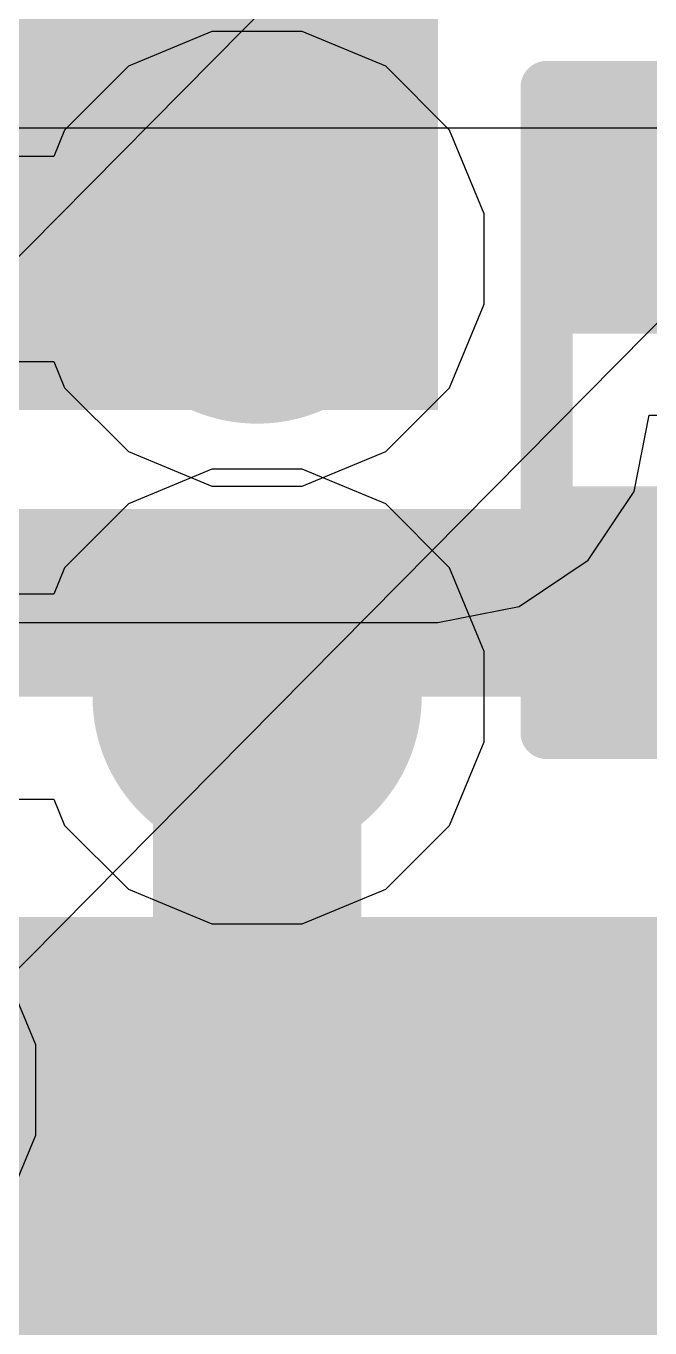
# Model space of a CAD drawing. Header units: inches. Extents: x -3 to 5259, y -3 to 5282.
# Drawn here: x 52.005 to 53.528, y 22.893 to 26.066 of the extents above; entities that cross this region are included whole.
import ezdxf

# ---------------------------------------------------------------- set-up
doc = ezdxf.new("R2010")
doc.units = ezdxf.units.IN
for name, color, linetype in [('Bottom Layer', 5, 'Continuous'), ('Bottom Solder', 6, 'Continuous'), ('Drill Drawing', 1, 'Continuous'), ('Layer 1', 16, 'Continuous'), ('Layer 2', 76, 'Continuous'), ('Top Layer', 1, 'Continuous'), ('Top Overlay', 2, 'Continuous'), ('Top Paste', 8, 'Continuous'), ('Top Solder', 216, 'Continuous'), ('Via Holes', 16, 'Continuous')]:
    doc.layers.add(name, color=color, linetype=linetype)

# ---------------------------------------------------------------- blocks, each defined once
blk = doc.blocks.new('13_WQFN_HR__3_2__26')
at = {"layer": 'Top Solder'}
for p in [(-0.5467, -0.9227), (1.1783, -0.9227)]:
    blk.add_line(p, (5227.2803, 5276.701), dxfattribs=at)
blk = doc.blocks.new('R___0402_61')
at = {"layer": 'Top Layer'}
for points in [[(-0.6985, -0.3175), (-0.6985, 0.3175), (-0.2413, 0.3175), (-0.2413, -0.3175)], [(0.2413, -0.3175), (0.2413, 0.3175), (0.6985, 0.3175), (0.6985, -0.3175)]]:
    blk.add_hatch(color=1, dxfattribs=at).paths.add_polyline_path(points)
at = {"layer": 'Top Paste'}
for points in [[(-0.6985, -0.3175), (-0.6985, 0.3175), (-0.2413, 0.3175), (-0.2413, -0.3175)], [(0.2413, -0.3175), (0.2413, 0.3175), (0.6985, 0.3175), (0.6985, -0.3175)]]:
    blk.add_hatch(color=8, dxfattribs=at).paths.add_polyline_path(points)
at = {"layer": 'Top Solder'}
for points in [[(-0.7535, -0.3725), (-0.7535, 0.3725), (-0.1863, 0.3725), (-0.1863, -0.3725)], [(0.1863, -0.3725), (0.1863, 0.3725), (0.7535, 0.3725), (0.7535, -0.3725)]]:
    blk.add_hatch(color=216, dxfattribs=at).paths.add_polyline_path(points)
at = {"layer": 'Top Overlay'}
for points in [[(-0.7874, 0.4064, 0.127, 0.127, 0), (0.7874, 0.4064, 0.127, 0.127, 0)], [(-0.7874, 0.4064, 0.127, 0.127, 0), (-0.7874, -0.4064, 0.127, 0.127, 0)], [(0.7874, 0.4064, 0.127, 0.127, 0), (0.7874, -0.4064, 0.127, 0.127, 0)], [(-0.7874, -0.4064, 0.127, 0.127, 0), (0.7874, -0.4064, 0.127, 0.127, 0)], [(-0.8128, -0.4318, 0.00323, 0.00323, 0), (0.8128, -0.4318, 0.00323, 0.00323, 0)]]:
    blk.add_lwpolyline(points, format="xyseb", dxfattribs=at)
for points in [[(-0.8191, 0.4064, 0.0635, 0.0635, 1), (-0.7556, 0.4064, 0.0635, 0.0635, 1)], [(-0.8191, 0.4064, 0.0635, 0.0635, 1), (-0.7556, 0.4064, 0.0635, 0.0635, 1)], [(0.7556, 0.4064, 0.0635, 0.0635, 1), (0.8191, 0.4064, 0.0635, 0.0635, 1)], [(0.7556, 0.4064, 0.0635, 0.0635, 1), (0.8191, 0.4064, 0.0635, 0.0635, 1)], [(-0.8191, -0.4064, 0.0635, 0.0635, 1), (-0.7556, -0.4064, 0.0635, 0.0635, 1)], [(-0.8191, -0.4064, 0.0635, 0.0635, 1), (-0.7556, -0.4064, 0.0635, 0.0635, 1)], [(0.7556, -0.4064, 0.0635, 0.0635, 1), (0.8191, -0.4064, 0.0635, 0.0635, 1)], [(0.7556, -0.4064, 0.0635, 0.0635, 1), (0.8191, -0.4064, 0.0635, 0.0635, 1)], [(-0.8136, -0.4318, 0.00161, 0.00161, 1), (-0.812, -0.4318, 0.00161, 0.00161, 1)], [(0.812, -0.4318, 0.00161, 0.00161, 1), (0.8136, -0.4318, 0.00161, 0.00161, 1)]]:
    blk.add_lwpolyline(points, format="xyseb", close=True, dxfattribs=at)
blk = doc.blocks.new('R___1206_67')
at = {"layer": 'Top Layer'}
blk.add_hatch(color=1, dxfattribs=at).paths.add_polyline_path([(-2.032, 0.889), (-0.508, 0.889), (-0.508, -0.889), (-2.032, -0.889)])
at = {"layer": 'Top Paste'}
blk.add_hatch(color=8, dxfattribs=at).paths.add_polyline_path([(-2.032, 0.889), (-0.508, 0.889), (-0.508, -0.889), (-2.032, -0.889)])
at = {"layer": 'Top Solder'}
blk.add_hatch(color=216, dxfattribs=at).paths.add_polyline_path([(-2.1336, 0.9906), (-0.4064, 0.9906), (-0.4064, -0.9906), (-2.1336, -0.9906)])
at = {"layer": 'Top Overlay'}
blk.add_lwpolyline([(-2.1336, 0.9906, 0.127, 0.127, 0), (2.1336, 0.9906, 0.127, 0.127, 0)], format="xyseb", dxfattribs=at)

msp = doc.modelspace()

# ---------------------------------------------------------------- hatches: boundary and pattern name
at = {"layer": 'Bottom Layer'}
h = msp.add_hatch(color=5, dxfattribs=at)
edge = h.paths.add_edge_path()
edge.add_arc((52.5691, 25.4988), 0.3, 0, 360)
h = msp.add_hatch(color=5, dxfattribs=at)
edge = h.paths.add_edge_path()
edge.add_arc((52.5691, 24.432), 0.3, 0, 360)
at = {"layer": 'Bottom Solder'}
h = msp.add_hatch(color=6, dxfattribs=at)
edge = h.paths.add_edge_path()
edge.add_arc((52.5691, 25.4988), 0.4016, 0, 360)
h = msp.add_hatch(color=6, dxfattribs=at)
edge = h.paths.add_edge_path()
edge.add_arc((52.5691, 24.432), 0.4016, 0, 360)
at = {"layer": 'Layer 1'}
h = msp.add_hatch(color=16, dxfattribs=at)
edge = h.paths.add_edge_path()
edge.add_arc((52.5691, 25.4988), 0.3, 0, 360)
h = msp.add_hatch(color=16, dxfattribs=at)
edge = h.paths.add_edge_path()
edge.add_arc((52.5691, 24.432), 0.3, 0, 360)
at = {"layer": 'Layer 2'}
h = msp.add_hatch(color=76, dxfattribs=at)
edge = h.paths.add_edge_path()
edge.add_arc((52.5691, 25.4988), 0.3, 0, 360)
h = msp.add_hatch(color=76, dxfattribs=at)
edge = h.paths.add_edge_path()
edge.add_arc((52.5691, 24.432), 0.3, 0, 360)
at = {"layer": 'Top Layer'}
for points in [[(51.0308, 25.1305), (53.0103, 25.1305), (53.0103, 26.9075), (51.0308, 26.9075)], [(50.3425, 24.432), (53.9992, 24.432), (53.9992, 24.8892), (50.3425, 24.8892)]]:
    msp.add_hatch(color=1, dxfattribs=at).paths.add_polyline_path(points)
h = msp.add_hatch(color=1, dxfattribs=at)
edge = h.paths.add_edge_path()
edge.add_arc((52.5691, 25.4988), 0.3, 0, 360)
h = msp.add_hatch(color=1, dxfattribs=at)
edge = h.paths.add_edge_path()
edge.add_arc((52.5691, 24.432), 0.3, 0, 360)
at = {"layer": 'Top Solder'}
h = msp.add_hatch(color=216, dxfattribs=at)
edge = h.paths.add_edge_path()
edge.add_arc((52.5691, 25.4988), 0.4016, 0, 360)
h = msp.add_hatch(color=216, dxfattribs=at)
edge = h.paths.add_edge_path()
edge.add_arc((52.5691, 24.432), 0.4016, 0, 360)
at = {"layer": 'Via Holes'}
h = msp.add_hatch(color=7, dxfattribs=at)
edge = h.paths.add_edge_path()
edge.add_arc((52.5691, 25.4988), 0.15, 0, 360)
h = msp.add_hatch(color=7, dxfattribs=at)
edge = h.paths.add_edge_path()
edge.add_arc((52.5691, 24.432), 0.15, 0, 360)

# ---------------------------------------------------------------- linework, layer by layer
at = {"layer": 'Bottom Layer'}
for p, q in [((52.4589, 26.0528), (52.2553, 25.9684)), ((52.4589, 26.0528), (52.2553, 25.9684)), ((52.6793, 26.0528), (52.4589, 26.0528)), ((52.6793, 26.0528), (52.4589, 26.0528)), ((52.883, 25.9684), (52.6793, 26.0528)), ((52.883, 25.9684), (52.6793, 26.0528)), ((52.2553, 25.9684), (52.0995, 25.8126)), ((52.2553, 25.9684), (52.0995, 25.8126)), ((53.0388, 25.8126), (52.883, 25.9684)), ((53.0388, 25.8126), (52.883, 25.9684)), ((52.0995, 25.8126), (52.073, 25.7487)), ((52.0995, 25.8126), (52.073, 25.7487)), ((53.1231, 25.609), (53.0388, 25.8126)), ((53.1231, 25.609), (53.0388, 25.8126)), ((52.073, 25.7487), (51.9714, 25.7487)), ((52.073, 25.7487), (51.9714, 25.7487)), ((53.1231, 25.3886), (53.1231, 25.609)), ((53.1231, 25.3886), (53.1231, 25.609)), ((53.0388, 25.1849), (53.1231, 25.3886)), ((53.0388, 25.1849), (53.1231, 25.3886)), ((51.9714, 25.2488), (52.073, 25.2488)), ((51.9714, 25.2488), (52.073, 25.2488)), ((52.073, 25.2488), (52.0995, 25.1849)), ((52.073, 25.2488), (52.0995, 25.1849)), ((52.0995, 25.1849), (52.2553, 25.0291)), ((52.0995, 25.1849), (52.2553, 25.0291)), ((52.883, 25.0291), (53.0388, 25.1849)), ((52.883, 25.0291), (53.0388, 25.1849)), ((52.2553, 25.0291), (52.4589, 24.9448)), ((52.2553, 25.0291), (52.4589, 24.9448)), ((52.6793, 24.9448), (52.883, 25.0291)), ((52.6793, 24.9448), (52.883, 25.0291)), ((52.4589, 24.9448), (52.6793, 24.9448)), ((52.4589, 24.9448), (52.6793, 24.9448))]:
    msp.add_line(p, q, dxfattribs=at)
at = {"layer": 'Drill Drawing'}
for points in [[(52.4421, 25.6258, 0.0508, 0.0508, 0), (52.4421, 25.7528, 0.0508, 0.0508, 0)], [(52.4421, 25.7528, 0.0508, 0.0508, 0), (52.6961, 25.7528, 0.0508, 0.0508, 0)], [(52.6961, 25.6258, 0.0508, 0.0508, 0), (52.6961, 25.7528, 0.0508, 0.0508, 0)], [(52.4929, 25.575, 0.0508, 0.0508, 0), (52.4929, 25.6512, 0.0508, 0.0508, 0)], [(52.4929, 25.6512, 0.0508, 0.0508, 0), (52.6453, 25.6512, 0.0508, 0.0508, 0)], [(52.6453, 25.575, 0.0508, 0.0508, 0), (52.6453, 25.6512, 0.0508, 0.0508, 0)], [(52.3151, 25.3718, 0.0508, 0.0508, 0), (52.3151, 25.6258, 0.0508, 0.0508, 0)], [(52.3151, 25.6258, 0.0508, 0.0508, 0), (52.4421, 25.6258, 0.0508, 0.0508, 0)], [(52.6961, 25.6258, 0.0508, 0.0508, 0), (52.8231, 25.6258, 0.0508, 0.0508, 0)], [(52.8231, 25.3718, 0.0508, 0.0508, 0), (52.8231, 25.6258, 0.0508, 0.0508, 0)], [(52.4167, 25.4226, 0.0508, 0.0508, 0), (52.4167, 25.575, 0.0508, 0.0508, 0)], [(52.4167, 25.575, 0.0508, 0.0508, 0), (52.4929, 25.575, 0.0508, 0.0508, 0)], [(52.6453, 25.575, 0.0508, 0.0508, 0), (52.7215, 25.575, 0.0508, 0.0508, 0)], [(52.7215, 25.4226, 0.0508, 0.0508, 0), (52.7215, 25.575, 0.0508, 0.0508, 0)], [(52.4167, 25.4226, 0.0508, 0.0508, 0), (52.4929, 25.4226, 0.0508, 0.0508, 0)], [(52.4929, 25.3464, 0.0508, 0.0508, 0), (52.4929, 25.4226, 0.0508, 0.0508, 0)], [(52.6453, 25.4226, 0.0508, 0.0508, 0), (52.7215, 25.4226, 0.0508, 0.0508, 0)], [(52.6453, 25.3464, 0.0508, 0.0508, 0), (52.6453, 25.4226, 0.0508, 0.0508, 0)], [(52.3151, 25.3718, 0.0508, 0.0508, 0), (52.4421, 25.3718, 0.0508, 0.0508, 0)], [(52.4421, 25.2448, 0.0508, 0.0508, 0), (52.4421, 25.3718, 0.0508, 0.0508, 0)], [(52.6961, 25.3718, 0.0508, 0.0508, 0), (52.8231, 25.3718, 0.0508, 0.0508, 0)], [(52.6961, 25.2448, 0.0508, 0.0508, 0), (52.6961, 25.3718, 0.0508, 0.0508, 0)], [(52.4929, 25.3464, 0.0508, 0.0508, 0), (52.6453, 25.3464, 0.0508, 0.0508, 0)], [(52.4421, 25.2448, 0.0508, 0.0508, 0), (52.6961, 25.2448, 0.0508, 0.0508, 0)], [(52.4421, 24.559, 0.0508, 0.0508, 0), (52.4421, 24.686, 0.0508, 0.0508, 0)], [(52.4421, 24.686, 0.0508, 0.0508, 0), (52.6961, 24.686, 0.0508, 0.0508, 0)], [(52.6961, 24.559, 0.0508, 0.0508, 0), (52.6961, 24.686, 0.0508, 0.0508, 0)], [(52.4929, 24.5082, 0.0508, 0.0508, 0), (52.4929, 24.5844, 0.0508, 0.0508, 0)], [(52.4929, 24.5844, 0.0508, 0.0508, 0), (52.6453, 24.5844, 0.0508, 0.0508, 0)], [(52.6453, 24.5082, 0.0508, 0.0508, 0), (52.6453, 24.5844, 0.0508, 0.0508, 0)], [(52.3151, 24.305, 0.0508, 0.0508, 0), (52.3151, 24.559, 0.0508, 0.0508, 0)], [(52.3151, 24.559, 0.0508, 0.0508, 0), (52.4421, 24.559, 0.0508, 0.0508, 0)], [(52.6961, 24.559, 0.0508, 0.0508, 0), (52.8231, 24.559, 0.0508, 0.0508, 0)], [(52.8231, 24.305, 0.0508, 0.0508, 0), (52.8231, 24.559, 0.0508, 0.0508, 0)], [(52.4167, 24.3558, 0.0508, 0.0508, 0), (52.4167, 24.5082, 0.0508, 0.0508, 0)], [(52.4167, 24.5082, 0.0508, 0.0508, 0), (52.4929, 24.5082, 0.0508, 0.0508, 0)], [(52.6453, 24.5082, 0.0508, 0.0508, 0), (52.7215, 24.5082, 0.0508, 0.0508, 0)], [(52.7215, 24.3558, 0.0508, 0.0508, 0), (52.7215, 24.5082, 0.0508, 0.0508, 0)], [(52.4167, 24.3558, 0.0508, 0.0508, 0), (52.4929, 24.3558, 0.0508, 0.0508, 0)], [(52.4929, 24.2796, 0.0508, 0.0508, 0), (52.4929, 24.3558, 0.0508, 0.0508, 0)], [(52.6453, 24.3558, 0.0508, 0.0508, 0), (52.7215, 24.3558, 0.0508, 0.0508, 0)], [(52.6453, 24.2796, 0.0508, 0.0508, 0), (52.6453, 24.3558, 0.0508, 0.0508, 0)], [(52.3151, 24.305, 0.0508, 0.0508, 0), (52.4421, 24.305, 0.0508, 0.0508, 0)], [(52.4421, 24.178, 0.0508, 0.0508, 0), (52.4421, 24.305, 0.0508, 0.0508, 0)], [(52.6961, 24.305, 0.0508, 0.0508, 0), (52.8231, 24.305, 0.0508, 0.0508, 0)], [(52.6961, 24.178, 0.0508, 0.0508, 0), (52.6961, 24.305, 0.0508, 0.0508, 0)], [(52.4929, 24.2796, 0.0508, 0.0508, 0), (52.6453, 24.2796, 0.0508, 0.0508, 0)], [(52.4421, 24.178, 0.0508, 0.0508, 0), (52.6961, 24.178, 0.0508, 0.0508, 0)]]:
    msp.add_lwpolyline(points, format="xyseb", dxfattribs=at)
for points in [[(52.4294, 25.7528, 0.0254, 0.0254, 1), (52.4548, 25.7528, 0.0254, 0.0254, 1)], [(52.4294, 25.7528, 0.0254, 0.0254, 1), (52.4548, 25.7528, 0.0254, 0.0254, 1)], [(52.6834, 25.7528, 0.0254, 0.0254, 1), (52.7088, 25.7528, 0.0254, 0.0254, 1)], [(52.6834, 25.7528, 0.0254, 0.0254, 1), (52.7088, 25.7528, 0.0254, 0.0254, 1)], [(52.4802, 25.6512, 0.0254, 0.0254, 1), (52.5056, 25.6512, 0.0254, 0.0254, 1)], [(52.4802, 25.6512, 0.0254, 0.0254, 1), (52.5056, 25.6512, 0.0254, 0.0254, 1)], [(52.6326, 25.6512, 0.0254, 0.0254, 1), (52.658, 25.6512, 0.0254, 0.0254, 1)], [(52.6326, 25.6512, 0.0254, 0.0254, 1), (52.658, 25.6512, 0.0254, 0.0254, 1)], [(52.3024, 25.6258, 0.0254, 0.0254, 1), (52.3278, 25.6258, 0.0254, 0.0254, 1)], [(52.3024, 25.6258, 0.0254, 0.0254, 1), (52.3278, 25.6258, 0.0254, 0.0254, 1)], [(52.4294, 25.6258, 0.0254, 0.0254, 1), (52.4548, 25.6258, 0.0254, 0.0254, 1)], [(52.4294, 25.6258, 0.0254, 0.0254, 1), (52.4548, 25.6258, 0.0254, 0.0254, 1)], [(52.6834, 25.6258, 0.0254, 0.0254, 1), (52.7088, 25.6258, 0.0254, 0.0254, 1)], [(52.6834, 25.6258, 0.0254, 0.0254, 1), (52.7088, 25.6258, 0.0254, 0.0254, 1)], [(52.8104, 25.6258, 0.0254, 0.0254, 1), (52.8358, 25.6258, 0.0254, 0.0254, 1)], [(52.8104, 25.6258, 0.0254, 0.0254, 1), (52.8358, 25.6258, 0.0254, 0.0254, 1)], [(52.404, 25.575, 0.0254, 0.0254, 1), (52.4294, 25.575, 0.0254, 0.0254, 1)], [(52.404, 25.575, 0.0254, 0.0254, 1), (52.4294, 25.575, 0.0254, 0.0254, 1)], [(52.4802, 25.575, 0.0254, 0.0254, 1), (52.5056, 25.575, 0.0254, 0.0254, 1)], [(52.4802, 25.575, 0.0254, 0.0254, 1), (52.5056, 25.575, 0.0254, 0.0254, 1)], [(52.6326, 25.575, 0.0254, 0.0254, 1), (52.658, 25.575, 0.0254, 0.0254, 1)], [(52.6326, 25.575, 0.0254, 0.0254, 1), (52.658, 25.575, 0.0254, 0.0254, 1)], [(52.7088, 25.575, 0.0254, 0.0254, 1), (52.7342, 25.575, 0.0254, 0.0254, 1)], [(52.7088, 25.575, 0.0254, 0.0254, 1), (52.7342, 25.575, 0.0254, 0.0254, 1)], [(52.404, 25.4226, 0.0254, 0.0254, 1), (52.4294, 25.4226, 0.0254, 0.0254, 1)], [(52.404, 25.4226, 0.0254, 0.0254, 1), (52.4294, 25.4226, 0.0254, 0.0254, 1)], [(52.4802, 25.4226, 0.0254, 0.0254, 1), (52.5056, 25.4226, 0.0254, 0.0254, 1)], [(52.4802, 25.4226, 0.0254, 0.0254, 1), (52.5056, 25.4226, 0.0254, 0.0254, 1)], [(52.6326, 25.4226, 0.0254, 0.0254, 1), (52.658, 25.4226, 0.0254, 0.0254, 1)], [(52.6326, 25.4226, 0.0254, 0.0254, 1), (52.658, 25.4226, 0.0254, 0.0254, 1)], [(52.7088, 25.4226, 0.0254, 0.0254, 1), (52.7342, 25.4226, 0.0254, 0.0254, 1)], [(52.7088, 25.4226, 0.0254, 0.0254, 1), (52.7342, 25.4226, 0.0254, 0.0254, 1)], [(52.3024, 25.3718, 0.0254, 0.0254, 1), (52.3278, 25.3718, 0.0254, 0.0254, 1)], [(52.3024, 25.3718, 0.0254, 0.0254, 1), (52.3278, 25.3718, 0.0254, 0.0254, 1)], [(52.4294, 25.3718, 0.0254, 0.0254, 1), (52.4548, 25.3718, 0.0254, 0.0254, 1)], [(52.4294, 25.3718, 0.0254, 0.0254, 1), (52.4548, 25.3718, 0.0254, 0.0254, 1)], [(52.6834, 25.3718, 0.0254, 0.0254, 1), (52.7088, 25.3718, 0.0254, 0.0254, 1)], [(52.6834, 25.3718, 0.0254, 0.0254, 1), (52.7088, 25.3718, 0.0254, 0.0254, 1)], [(52.8104, 25.3718, 0.0254, 0.0254, 1), (52.8358, 25.3718, 0.0254, 0.0254, 1)], [(52.8104, 25.3718, 0.0254, 0.0254, 1), (52.8358, 25.3718, 0.0254, 0.0254, 1)], [(52.4802, 25.3464, 0.0254, 0.0254, 1), (52.5056, 25.3464, 0.0254, 0.0254, 1)], [(52.4802, 25.3464, 0.0254, 0.0254, 1), (52.5056, 25.3464, 0.0254, 0.0254, 1)], [(52.6326, 25.3464, 0.0254, 0.0254, 1), (52.658, 25.3464, 0.0254, 0.0254, 1)], [(52.6326, 25.3464, 0.0254, 0.0254, 1), (52.658, 25.3464, 0.0254, 0.0254, 1)], [(52.4294, 25.2448, 0.0254, 0.0254, 1), (52.4548, 25.2448, 0.0254, 0.0254, 1)], [(52.4294, 25.2448, 0.0254, 0.0254, 1), (52.4548, 25.2448, 0.0254, 0.0254, 1)], [(52.6834, 25.2448, 0.0254, 0.0254, 1), (52.7088, 25.2448, 0.0254, 0.0254, 1)], [(52.6834, 25.2448, 0.0254, 0.0254, 1), (52.7088, 25.2448, 0.0254, 0.0254, 1)], [(52.4294, 24.686, 0.0254, 0.0254, 1), (52.4548, 24.686, 0.0254, 0.0254, 1)], [(52.4294, 24.686, 0.0254, 0.0254, 1), (52.4548, 24.686, 0.0254, 0.0254, 1)], [(52.6834, 24.686, 0.0254, 0.0254, 1), (52.7088, 24.686, 0.0254, 0.0254, 1)], [(52.6834, 24.686, 0.0254, 0.0254, 1), (52.7088, 24.686, 0.0254, 0.0254, 1)], [(52.4802, 24.5844, 0.0254, 0.0254, 1), (52.5056, 24.5844, 0.0254, 0.0254, 1)], [(52.4802, 24.5844, 0.0254, 0.0254, 1), (52.5056, 24.5844, 0.0254, 0.0254, 1)], [(52.6326, 24.5844, 0.0254, 0.0254, 1), (52.658, 24.5844, 0.0254, 0.0254, 1)], [(52.6326, 24.5844, 0.0254, 0.0254, 1), (52.658, 24.5844, 0.0254, 0.0254, 1)], [(52.3024, 24.559, 0.0254, 0.0254, 1), (52.3278, 24.559, 0.0254, 0.0254, 1)], [(52.3024, 24.559, 0.0254, 0.0254, 1), (52.3278, 24.559, 0.0254, 0.0254, 1)], [(52.4294, 24.559, 0.0254, 0.0254, 1), (52.4548, 24.559, 0.0254, 0.0254, 1)], [(52.4294, 24.559, 0.0254, 0.0254, 1), (52.4548, 24.559, 0.0254, 0.0254, 1)], [(52.6834, 24.559, 0.0254, 0.0254, 1), (52.7088, 24.559, 0.0254, 0.0254, 1)], [(52.6834, 24.559, 0.0254, 0.0254, 1), (52.7088, 24.559, 0.0254, 0.0254, 1)], [(52.8104, 24.559, 0.0254, 0.0254, 1), (52.8358, 24.559, 0.0254, 0.0254, 1)], [(52.8104, 24.559, 0.0254, 0.0254, 1), (52.8358, 24.559, 0.0254, 0.0254, 1)], [(52.404, 24.5082, 0.0254, 0.0254, 1), (52.4294, 24.5082, 0.0254, 0.0254, 1)], [(52.404, 24.5082, 0.0254, 0.0254, 1), (52.4294, 24.5082, 0.0254, 0.0254, 1)], [(52.4802, 24.5082, 0.0254, 0.0254, 1), (52.5056, 24.5082, 0.0254, 0.0254, 1)], [(52.4802, 24.5082, 0.0254, 0.0254, 1), (52.5056, 24.5082, 0.0254, 0.0254, 1)], [(52.6326, 24.5082, 0.0254, 0.0254, 1), (52.658, 24.5082, 0.0254, 0.0254, 1)], [(52.6326, 24.5082, 0.0254, 0.0254, 1), (52.658, 24.5082, 0.0254, 0.0254, 1)], [(52.7088, 24.5082, 0.0254, 0.0254, 1), (52.7342, 24.5082, 0.0254, 0.0254, 1)], [(52.7088, 24.5082, 0.0254, 0.0254, 1), (52.7342, 24.5082, 0.0254, 0.0254, 1)], [(52.404, 24.3558, 0.0254, 0.0254, 1), (52.4294, 24.3558, 0.0254, 0.0254, 1)], [(52.404, 24.3558, 0.0254, 0.0254, 1), (52.4294, 24.3558, 0.0254, 0.0254, 1)], [(52.4802, 24.3558, 0.0254, 0.0254, 1), (52.5056, 24.3558, 0.0254, 0.0254, 1)], [(52.4802, 24.3558, 0.0254, 0.0254, 1), (52.5056, 24.3558, 0.0254, 0.0254, 1)], [(52.6326, 24.3558, 0.0254, 0.0254, 1), (52.658, 24.3558, 0.0254, 0.0254, 1)], [(52.6326, 24.3558, 0.0254, 0.0254, 1), (52.658, 24.3558, 0.0254, 0.0254, 1)], [(52.7088, 24.3558, 0.0254, 0.0254, 1), (52.7342, 24.3558, 0.0254, 0.0254, 1)], [(52.7088, 24.3558, 0.0254, 0.0254, 1), (52.7342, 24.3558, 0.0254, 0.0254, 1)], [(52.3024, 24.305, 0.0254, 0.0254, 1), (52.3278, 24.305, 0.0254, 0.0254, 1)], [(52.3024, 24.305, 0.0254, 0.0254, 1), (52.3278, 24.305, 0.0254, 0.0254, 1)], [(52.4294, 24.305, 0.0254, 0.0254, 1), (52.4548, 24.305, 0.0254, 0.0254, 1)], [(52.4294, 24.305, 0.0254, 0.0254, 1), (52.4548, 24.305, 0.0254, 0.0254, 1)], [(52.6834, 24.305, 0.0254, 0.0254, 1), (52.7088, 24.305, 0.0254, 0.0254, 1)], [(52.6834, 24.305, 0.0254, 0.0254, 1), (52.7088, 24.305, 0.0254, 0.0254, 1)], [(52.8104, 24.305, 0.0254, 0.0254, 1), (52.8358, 24.305, 0.0254, 0.0254, 1)], [(52.8104, 24.305, 0.0254, 0.0254, 1), (52.8358, 24.305, 0.0254, 0.0254, 1)], [(52.4802, 24.2796, 0.0254, 0.0254, 1), (52.5056, 24.2796, 0.0254, 0.0254, 1)], [(52.4802, 24.2796, 0.0254, 0.0254, 1), (52.5056, 24.2796, 0.0254, 0.0254, 1)], [(52.6326, 24.2796, 0.0254, 0.0254, 1), (52.658, 24.2796, 0.0254, 0.0254, 1)], [(52.6326, 24.2796, 0.0254, 0.0254, 1), (52.658, 24.2796, 0.0254, 0.0254, 1)], [(52.4294, 24.178, 0.0254, 0.0254, 1), (52.4548, 24.178, 0.0254, 0.0254, 1)], [(52.4294, 24.178, 0.0254, 0.0254, 1), (52.4548, 24.178, 0.0254, 0.0254, 1)], [(52.6834, 24.178, 0.0254, 0.0254, 1), (52.7088, 24.178, 0.0254, 0.0254, 1)], [(52.6834, 24.178, 0.0254, 0.0254, 1), (52.7088, 24.178, 0.0254, 0.0254, 1)]]:
    msp.add_lwpolyline(points, format="xyseb", close=True, dxfattribs=at)
at = {"layer": 'Layer 1'}
for p, q in [((52.4589, 26.0528), (52.2553, 25.9684)), ((52.6793, 26.0528), (52.4589, 26.0528)), ((52.883, 25.9684), (52.6793, 26.0528)), ((52.2553, 25.9684), (52.0995, 25.8126)), ((53.0388, 25.8126), (52.883, 25.9684)), ((52.0995, 25.8126), (52.073, 25.7487)), ((53.1231, 25.609), (53.0388, 25.8126)), ((52.073, 25.7487), (51.9714, 25.7487)), ((53.1231, 25.3886), (53.1231, 25.609)), ((53.0388, 25.1849), (53.1231, 25.3886)), ((51.9714, 25.2488), (52.073, 25.2488)), ((52.073, 25.2488), (52.0995, 25.1849)), ((52.0995, 25.1849), (52.2553, 25.0291)), ((52.883, 25.0291), (53.0388, 25.1849)), ((52.2553, 25.0291), (52.4589, 24.9448)), ((52.6793, 24.9448), (52.883, 25.0291)), ((52.4589, 24.9448), (52.6793, 24.9448))]:
    msp.add_line(p, q, dxfattribs=at)
at = {"layer": 'Layer 2'}
for p, q in [((11.4473, 25.8186), (62.69, 25.8186)), ((52.4589, 24.986), (52.2553, 24.9016)), ((52.6793, 24.986), (52.4589, 24.986)), ((52.883, 24.9016), (52.6793, 24.986)), ((52.2553, 24.9016), (52.0995, 24.7458)), ((53.0388, 24.7458), (52.883, 24.9016)), ((52.0995, 24.7458), (52.073, 24.6819)), ((53.1231, 24.5422), (53.0388, 24.7458)), ((52.073, 24.6819), (51.9714, 24.6819)), ((53.1231, 24.3218), (53.1231, 24.5422)), ((53.0388, 24.1181), (53.1231, 24.3218)), ((51.9714, 24.182), (52.073, 24.182)), ((52.073, 24.182), (52.0995, 24.1181)), ((52.0995, 24.1181), (52.2553, 23.9623)), ((52.883, 23.9623), (53.0388, 24.1181)), ((52.2553, 23.9623), (52.4589, 23.878)), ((52.6793, 23.878), (52.883, 23.9623)), ((52.4589, 23.878), (52.6793, 23.878)), ((52.0293, 23.5834), (51.9449, 23.787)), ((52.0293, 23.363), (52.0293, 23.5834)), ((51.9449, 23.1594), (52.0293, 23.363))]:
    msp.add_line(p, q, dxfattribs=at)
at = {"layer": 'Top Layer'}
for p, q in [((53.4889, 24.9322), (53.5258, 25.1178)), ((53.4889, 24.9322), (53.5258, 25.1178)), ((53.5258, 25.1178), (54.2532, 25.1178)), ((53.5258, 25.1178), (54.2532, 25.1178)), ((53.3766, 24.7642), (53.4889, 24.9322)), ((53.3766, 24.7642), (53.4889, 24.9322)), ((53.2085, 24.6519), (53.3766, 24.7642)), ((53.2085, 24.6519), (53.3766, 24.7642)), ((53.0103, 24.6125), (53.2085, 24.6519)), ((53.0103, 24.6125), (53.2085, 24.6519)), ((51.0308, 24.6125), (53.0103, 24.6125)), ((51.0308, 24.6125), (53.0103, 24.6125))]:
    msp.add_line(p, q, dxfattribs=at)
for points in [[(52.5691, 24.432, 0.508, 0.508, 0), (52.5691, 24.4574, 0.508, 0.508, 0)], [(52.5691, 23.214, 0.508, 0.508, 0), (52.5691, 24.432, 0.508, 0.508, 0)], [(52.5691, 23.214, 0.2032, 0.2032, 0), (52.7863, 22.9968, 0.2032, 0.2032, 0)]]:
    msp.add_lwpolyline(points, format="xyseb", dxfattribs=at)
for points in [[(52.4421, 24.4574, 0.254, 0.254, 1), (52.6961, 24.4574, 0.254, 0.254, 1)], [(52.4421, 24.432, 0.254, 0.254, 1), (52.6961, 24.432, 0.254, 0.254, 1)], [(52.4421, 24.432, 0.254, 0.254, 1), (52.6961, 24.432, 0.254, 0.254, 1)], [(52.4421, 23.214, 0.254, 0.254, 1), (52.6961, 23.214, 0.254, 0.254, 1)], [(52.5183, 23.214, 0.1016, 0.1016, 1), (52.6199, 23.214, 0.1016, 0.1016, 1)], [(52.7355, 22.9968, 0.1016, 0.1016, 1), (52.8371, 22.9968, 0.1016, 0.1016, 1)]]:
    msp.add_lwpolyline(points, format="xyseb", close=True, dxfattribs=at)

# ---------------------------------------------------------------- block references
for name, p in [('13_WQFN_HR__3_2__26', (31.7605, 5.4558)), ('R___1206_67', (54.0563, 22.8408))]:
    msp.add_blockref(name, p)
at = {"rotation": 90}
msp.add_blockref('R___0402_61', (53.6817, 25.1305), dxfattribs=at)

doc.saveas('drawing.dxf')
